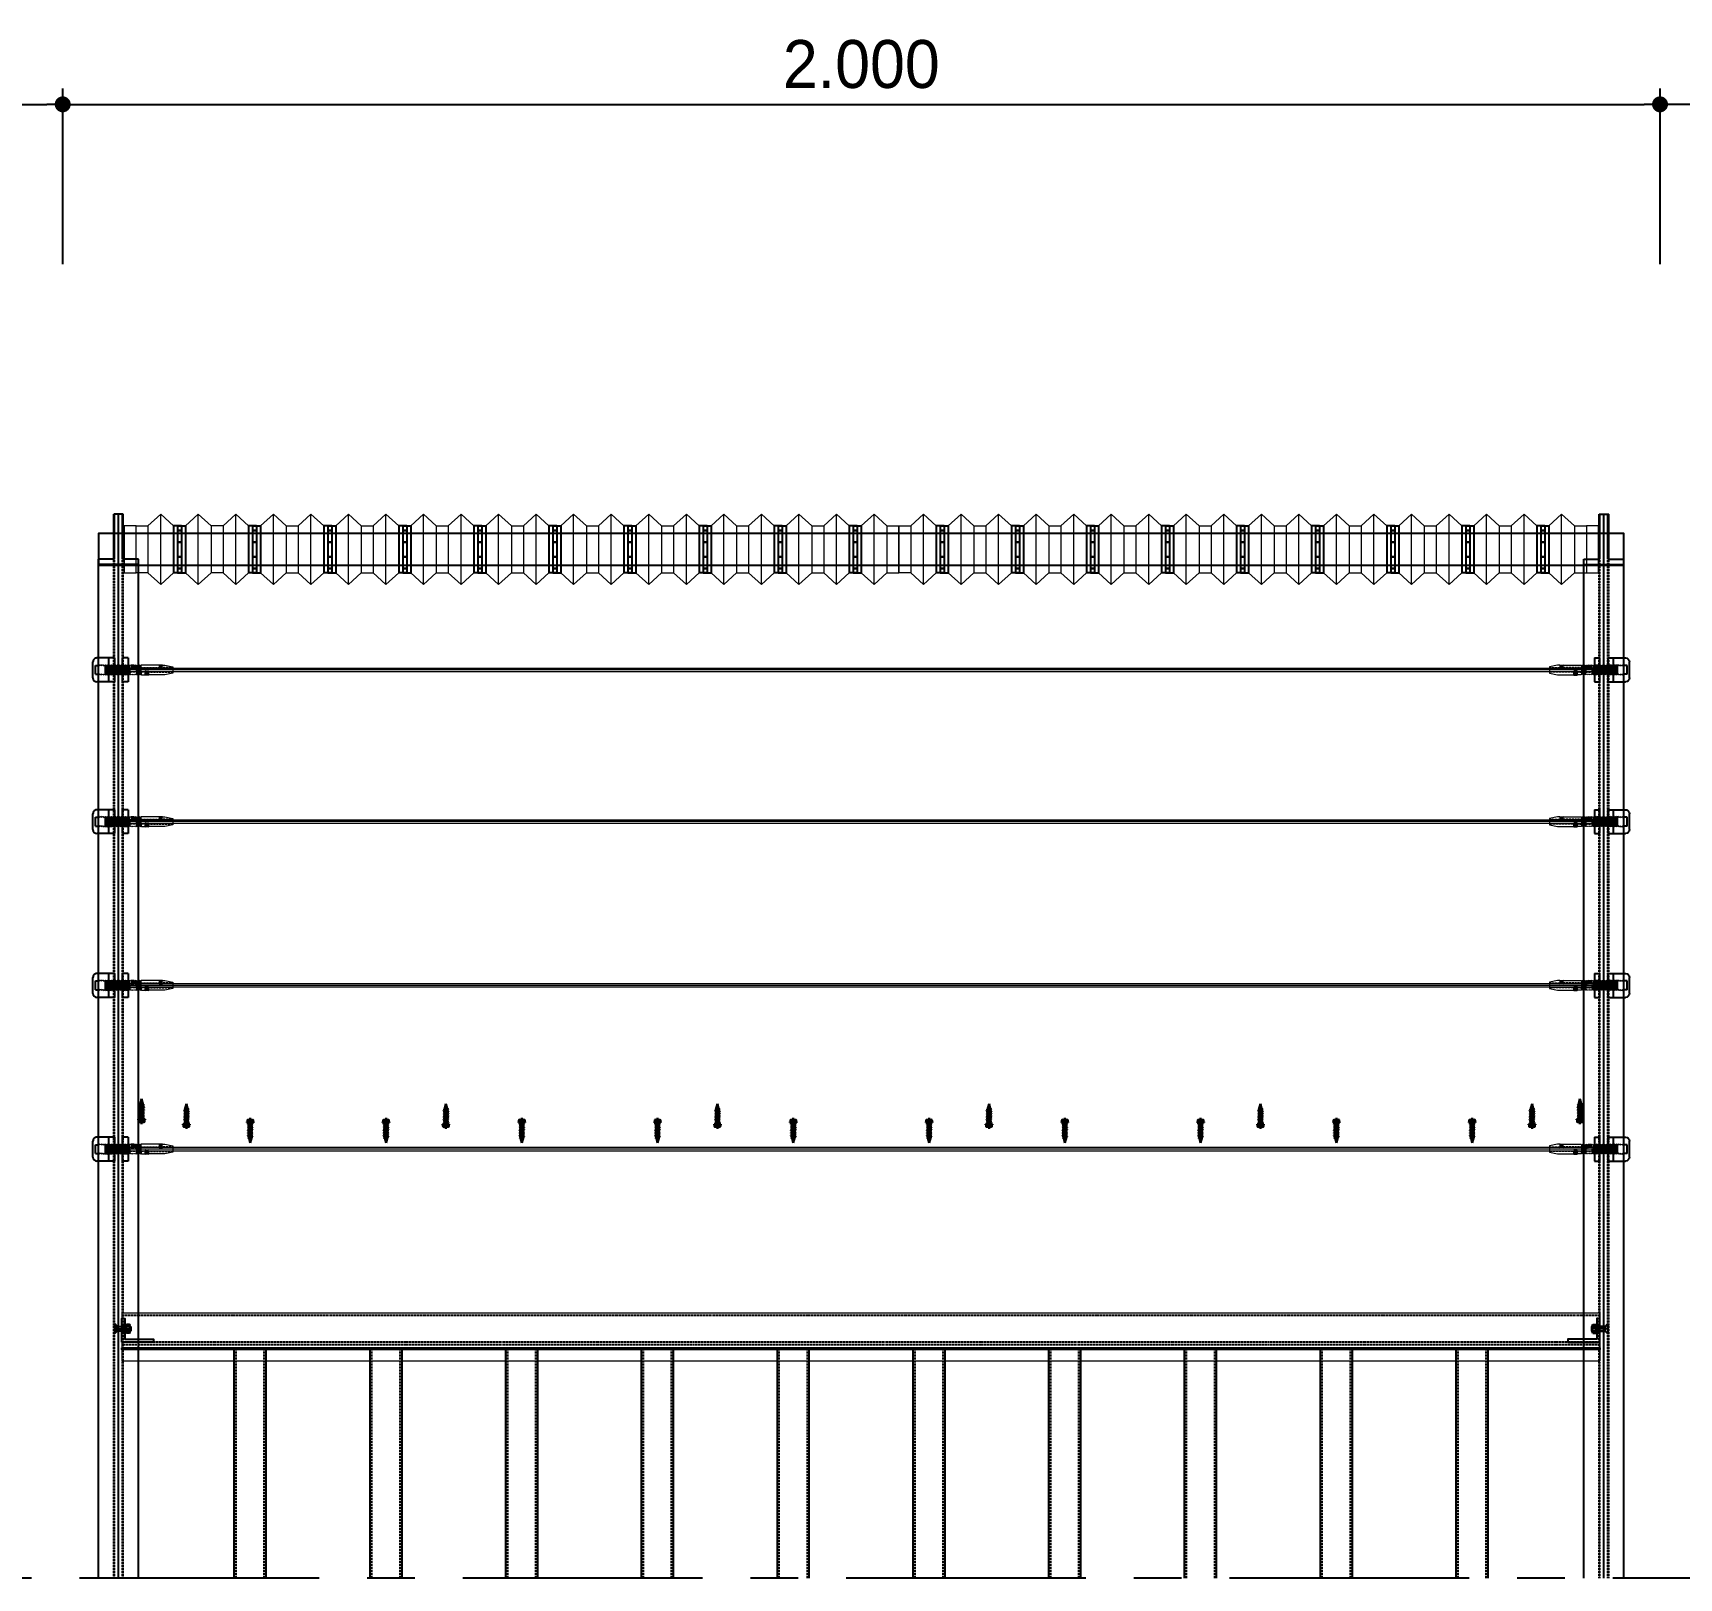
# Model space of a CAD drawing. Header units: millimetres. Extents: x 173610 to 224070, y -281283 to -269403.
# Drawn here: x 185906 to 187967, y -278271 to -276336 of the extents above; entities that cross this region are included whole.
import ezdxf
from ezdxf.lldxf.tags import DXFTag

# ---------------------------------------------------------------- set-up
doc = ezdxf.new("R2010")
doc.units = ezdxf.units.MM
for name, pattern in [('CENTER', [50.8, 31.75, -6.35, 6.35, -6.35]), ('CENTERX2', [4, 2.5, -0.5, 0.5, -0.5]), ('HIDDEN', [0.375, 0.25, -0.125])]:
    doc.linetypes.add(name, pattern=pattern)
for name, color, linetype in [('7', 7, 'Continuous'), ('A-DIM01', 1, 'Continuous'), ('CEN01', 1, 'CENTER'), ('DIM', 1, 'Continuous'), ('DIM01', 1, 'Continuous'), ('DIML', 1, 'Continuous'), ('TEXT', 3, 'Continuous'), ('나사산', 1, 'Continuous'), ('은선', 2, 'HIDDEN'), ('중심선', 1, 'CENTER')]:
    doc.layers.add(name, color=color, linetype=linetype)
doc.styles.add('TEXT', font='Dotum_1.TTF')
tags = doc.linetypes.add('HIDDEN2', pattern=[4.7625, 3.175, -1.5875]).pattern_tags.tags
tags[6:7] = [DXFTag(74, 4), DXFTag(75, 0), DXFTag(340, '0'), DXFTag(46, 1.0), DXFTag(50, 0.0), DXFTag(44, 0.0), DXFTag(45, 0.0)]
tags[4:5] = [DXFTag(74, 4), DXFTag(75, 0), DXFTag(340, '0'), DXFTag(46, 1.0), DXFTag(50, 0.0), DXFTag(44, 0.0), DXFTag(45, 0.0)]
doc.dimstyles.new('사본 일반도면_0100', dxfattribs={"dimtxt": 600, "dimasz": 200, "dimexe": 200, "dimexo": 0, "dimgap": 100, "dimtad": 1, "dimdec": 0, "dimlfac": 0.5, "dimzin": 0, "dimdsep": 46, "dimlunit": 6, "dimtxsty": 'TEXT', "dimblk": 'DOT', "dimcen": 0.09, "dimclrd": 1, "dimclre": 1, "dimclrt": 7, "dimadec": 8, "dimazin": 0, "dimtfac": 1, "dimtdec": 0, "dimtix": 1, "dimtmove": 2, "dimatfit": 3, "dimldrblk": 'DOT', "dimfxl": 200, "dimfrac": 2, "dimtolj": 1, "dimtzin": 0, "dimarcsym": 0})

# ---------------------------------------------------------------- blocks, each defined once
blk = doc.blocks.new('_Dot')
at = {"layer": 'DIML', "color": 140, "linetype": 'Continuous'}
blk.add_line((0, 0), (-1, 0), dxfattribs=at)
at = {"layer": 'DIML', "color": 140, "linetype": 'Continuous', "const_width": 0.5}
blk.add_lwpolyline([(-0.25, 0, 1), (0.25, 0, 1)], format="xyb", close=True, dxfattribs=at)
blk = doc.blocks.new('*D281')
at = {"layer": 'Defpoints', "color": 0}
for p in [(185943, -276425.4), (183943, -276625.4), (185943, -276625.4)]:
    blk.add_point(p, dxfattribs=at)
at = {"layer": 'DIM01', "color": 140, "lineweight": -2}
for p, q in [((183943, -276625.4), (183943, -276405.4)), ((185943, -276625.4), (185943, -276405.4)), ((183963, -276425.4), (185923, -276425.4))]:
    blk.add_line(p, q, dxfattribs=at)
at = {"layer": 'DIM01', "color": 140, "lineweight": -2, "xscale": 20, "yscale": 20, "zscale": 20, "rotation": 180}
blk.add_blockref('_Dot', (183943, -276425.4), dxfattribs=at)
at = {"layer": 'DIM01', "color": 140, "lineweight": -2, "xscale": 20, "yscale": 20, "zscale": 20}
blk.add_blockref('_Dot', (185943, -276425.4), dxfattribs=at)
at = {"layer": 'DIM01', "color": 140, "insert": (184943, -276375.3), "char_height": 60, "attachment_point": 5, "style": 'TEXT'}
blk.add_mtext('\\A1;2.000', dxfattribs=at)
blk = doc.blocks.new('*D282')
at = {"layer": 'Defpoints', "color": 0}
for p in [(187943.1, -276425.4), (185943, -276625.4), (187943.1, -276625.4)]:
    blk.add_point(p, dxfattribs=at)
at = {"layer": 'DIM01', "color": 140, "lineweight": -2}
for p, q in [((185943, -276625.4), (185943, -276405.4)), ((187943.1, -276625.4), (187943.1, -276405.4)), ((185963, -276425.4), (187923.1, -276425.4))]:
    blk.add_line(p, q, dxfattribs=at)
at = {"layer": 'DIM01', "color": 140, "lineweight": -2, "xscale": 20, "yscale": 20, "zscale": 20, "rotation": 180}
blk.add_blockref('_Dot', (185943, -276425.4), dxfattribs=at)
at = {"layer": 'DIM01', "color": 140, "lineweight": -2, "xscale": 20, "yscale": 20, "zscale": 20}
blk.add_blockref('_Dot', (187943.1, -276425.4), dxfattribs=at)
at = {"layer": 'DIM01', "color": 140, "insert": (186943, -276375.3), "char_height": 60, "attachment_point": 5, "style": 'TEXT'}
blk.add_mtext('\\A1;2.000', dxfattribs=at)
blk = doc.blocks.new('asdfasfd')
at = {"color": 2, "lineweight": 30}
for centre, radius, start, end in [((72768.5, -70222.3), 0.946, 351.8288, 188.1712), ((72771.2, -70223.4), 2.04, 28.0725, 151.9275), ((72774, -70222.3), 0.946, 351.8288, 188.1712)]:
    blk.add_arc(centre, radius, start, end, dxfattribs=at)
at = {"layer": '7', "color": 2, "lineweight": 30}
for p, q in [((72767, -70224.2), (72775.5, -70224.2)), ((72767, -70224.2), (72767, -70225)), ((72767, -70225), (72775.5, -70225)), ((72767.6, -70222.4), (72767.6, -70224.2)), ((72768.2, -70226.7), (72774.2, -70225.3)), ((72768.2, -70226.9), (72774.2, -70225.5)), ((72768.2, -70226.7), (72769.2, -70226.1)), ((72768.2, -70226.7), (72768.2, -70226.9)), ((72768.2, -70226.9), (72769.2, -70227.5)), ((72768.5, -70221.4), (72774, -70221.4)), ((72769.2, -70225), (72769.2, -70226.1)), ((72769.4, -70222.4), (72769.4, -70224.2)), ((72773, -70222.4), (72773, -70224.2)), ((72774.2, -70225.5), (72773.2, -70226.1)), ((72773.2, -70226.1), (72773.2, -70226.8)), ((72773.2, -70226.8), (72773.2, -70227.5)), ((72774.2, -70225.3), (72773.6, -70225)), ((72774.2, -70225.3), (72774.2, -70225.5)), ((72774.9, -70222.4), (72774.9, -70224.2)), ((72775.5, -70224.2), (72775.5, -70225)), ((72768.2, -70229.5), (72774.2, -70228.1)), ((72768.2, -70229.7), (72774.2, -70228.3)), ((72768.2, -70229.5), (72769.2, -70228.9)), ((72768.2, -70229.5), (72768.2, -70229.7)), ((72768.2, -70229.7), (72769.2, -70230.3)), ((72768.2, -70232.3), (72774.2, -70230.9)), ((72768.2, -70232.5), (72774.2, -70231.1)), ((72768.2, -70232.3), (72769.2, -70231.7)), ((72768.2, -70232.3), (72768.2, -70232.5)), ((72768.2, -70232.5), (72769.2, -70233.1)), ((72768.2, -70235.1), (72774.2, -70233.8)), ((72768.2, -70235.1), (72774.2, -70233.8)), ((72768.2, -70235.3), (72774.2, -70233.9)), ((72768.2, -70235.3), (72774.2, -70233.9)), ((72768.2, -70235.1), (72769.2, -70234.5)), ((72768.2, -70235.1), (72768.2, -70235.3)), ((72768.2, -70235.1), (72768.2, -70235.3)), ((72768.2, -70235.3), (72769.2, -70235.9)), ((72768.2, -70238), (72774.2, -70236.6)), ((72768.2, -70238.1), (72774.2, -70236.8)), ((72768.2, -70238), (72769.2, -70237.4)), ((72768.2, -70238), (72768.2, -70238.1)), ((72768.2, -70238.1), (72769.2, -70238.7)), ((72768.2, -70238.1), (72769.2, -70238.7)), ((72768.2, -70240.8), (72774.2, -70239.4)), ((72768.2, -70240.8), (72774.2, -70239.4)), ((72768.2, -70241), (72774.2, -70239.6)), ((72768.2, -70241), (72774.2, -70239.6)), ((72768.2, -70240.8), (72769.2, -70240.2)), ((72768.2, -70240.8), (72769.2, -70240.2)), ((72768.2, -70240.8), (72768.2, -70241)), ((72768.2, -70240.8), (72768.2, -70241)), ((72768.2, -70241), (72769.2, -70241.5)), ((72768.2, -70243.6), (72774.2, -70242.2)), ((72768.2, -70243.8), (72774.2, -70242.4)), ((72768.2, -70243.6), (72769.2, -70243)), ((72768.2, -70243.6), (72768.2, -70243.8)), ((72768.2, -70243.8), (72769.8, -70244.7)), ((72769.2, -70227.5), (72769.2, -70227.8)), ((72769.2, -70227.5), (72769.2, -70227.8)), ((72769.2, -70227.8), (72769.2, -70228.9)), ((72769.2, -70230.3), (72769.2, -70230.6)), ((72769.2, -70230.3), (72769.2, -70230.6)), ((72769.2, -70230.6), (72769.2, -70231.7)), ((72769.2, -70233.1), (72769.2, -70233.4)), ((72769.2, -70233.1), (72769.2, -70233.4)), ((72769.2, -70233.4), (72769.2, -70234.5)), ((72769.2, -70235.9), (72769.2, -70236.3)), ((72769.2, -70235.9), (72769.2, -70236.3)), ((72769.2, -70236.3), (72769.2, -70237.4)), ((72769.2, -70238.7), (72769.2, -70239.1)), ((72769.2, -70238.7), (72769.2, -70239.1)), ((72769.2, -70238.7), (72769.2, -70239.1)), ((72769.2, -70238.7), (72769.2, -70239.1)), ((72769.2, -70239.1), (72769.2, -70240.2)), ((72769.2, -70239.1), (72769.2, -70240.2)), ((72769.2, -70239.5), (72769.2, -70240.2)), ((72769.2, -70241.5), (72769.2, -70241.9)), ((72769.2, -70241.5), (72769.2, -70241.9)), ((72769.2, -70241.9), (72769.2, -70243)), ((72769.2, -70242.3), (72769.2, -70243)), ((72771.2, -70250.5), (72769.8, -70244.7)), ((72771.2, -70250.5), (72773.2, -70243.1)), ((72774.2, -70228.1), (72773.2, -70227.5)), ((72774.2, -70228.3), (72773.2, -70228.9)), ((72773.2, -70228.9), (72773.2, -70229.6)), ((72773.2, -70229.6), (72773.2, -70230.4)), ((72774.2, -70230.9), (72773.2, -70230.4)), ((72774.2, -70231.1), (72773.2, -70231.7)), ((72773.2, -70231.7), (72773.2, -70232.4)), ((72773.2, -70232.4), (72773.2, -70233.2)), ((72774.2, -70233.8), (72773.2, -70233.2)), ((72774.2, -70233.9), (72773.2, -70234.5)), ((72773.2, -70234.5), (72773.2, -70234.6)), ((72773.2, -70234.5), (72773.2, -70235.3)), ((72773.2, -70235.3), (72773.2, -70236)), ((72774.2, -70236.6), (72773.2, -70236)), ((72774.2, -70236.8), (72773.2, -70237.3)), ((72774.2, -70236.8), (72773.2, -70237.3)), ((72773.2, -70237.3), (72773.2, -70238.1)), ((72773.2, -70237.3), (72773.2, -70237.4)), ((72773.2, -70237.3), (72773.2, -70238.1)), ((72773.2, -70238.1), (72773.2, -70238.8)), ((72773.2, -70238.1), (72773.2, -70238.8)), ((72774.2, -70239.4), (72773.2, -70238.8)), ((72774.2, -70239.4), (72773.2, -70238.8)), ((72774.2, -70239.6), (72773.2, -70240.2)), ((72773.2, -70240.2), (72773.2, -70240.2)), ((72773.2, -70240.2), (72773.2, -70240.9)), ((72773.2, -70240.9), (72773.2, -70241.6)), ((72774.2, -70242.2), (72773.2, -70241.6)), ((72774.2, -70242.4), (72773.2, -70243)), ((72773.2, -70243), (72773.2, -70243.1)), ((72774.2, -70228.1), (72774.2, -70228.3)), ((72774.2, -70230.9), (72774.2, -70231.1)), ((72774.2, -70233.8), (72774.2, -70233.9)), ((72774.2, -70233.8), (72774.2, -70233.9)), ((72774.2, -70236.6), (72774.2, -70236.8)), ((72774.2, -70239.4), (72774.2, -70239.6)), ((72774.2, -70239.4), (72774.2, -70239.6)), ((72774.2, -70242.2), (72774.2, -70242.4))]:
    blk.add_line(p, q, dxfattribs=at)
at = {"layer": 'TEXT', "color": 1, "linetype": 'CENTER', "lineweight": 30}
for p, q in [((72771.2, -70218.9), (72771.2, -70250.5)), ((72771.2, -70220.2), (72771.2, -70250)), ((72771.2, -70220.2), (72771.2, -70250))]:
    blk.add_line(p, q, dxfattribs=at)
blk = doc.blocks.new('FNBSFTGSDTGSDGSDR')
at = {"color": 5}
for p, q in [((-39176.1, 4615.6), (-39173.1, 4616.1)), ((-39176.1, 4614.6), (-39173.1, 4615.1)), ((-39176.1, 4613.6), (-39173.1, 4614.1)), ((-39176.1, 4612.6), (-39173.1, 4613.1))]:
    blk.add_line(p, q, dxfattribs=at)
blk.add_lwpolyline([(-39177.1, 4616.1), (-39176.1, 4615.6), (-39177.1, 4615.1), (-39176.1, 4614.6), (-39177.1, 4614.1), (-39176.1, 4613.6), (-39177.1, 4613.1), (-39176.1, 4612.6), (-39177.1, 4612.1), (-39173.1, 4612.1), (-39174.1, 4612.6), (-39173.1, 4613.1), (-39174.1, 4613.6), (-39173.1, 4614.1), (-39174.1, 4614.6), (-39173.1, 4615.1), (-39174.1, 4615.6), (-39173.1, 4616.1)], close=True, dxfattribs=at)
blk = doc.blocks.new('A$C387375F7')
at = {"color": 6, "linetype": 'ByBlock', "lineweight": 0}
for p, q in [((0.5, 12), (0, 11.5)), ((0, 11.5), (0, 9)), ((0, 9), (0, 0.7)), ((0, 0.7), (0.7, 0)), ((1, 11.5), (0.5, 12)), ((0.7, 0), (1.2, 0.5)), ((1.5, 12), (1, 11.5)), ((1.2, 0.5), (1.7, 0)), ((2, 11.5), (1.5, 12)), ((1.7, 0), (2.2, 0.5)), ((2.5, 12), (2, 11.5)), ((2.2, 0.5), (2.7, 0)), ((3, 11.5), (2.5, 12)), ((2.7, 0), (3.2, 0.5)), ((3.5, 12), (3, 11.5)), ((3.2, 0.5), (3.7, 0)), ((4, 11.5), (3.5, 12)), ((3.7, 0), (4.2, 0.5)), ((4.5, 12), (4, 11.5)), ((4.2, 0.5), (4.7, 0)), ((5, 11.5), (4.5, 12)), ((4.7, 0), (5.2, 0.5)), ((5.5, 12), (5, 11.5)), ((5.2, 0.5), (5.7, 0)), ((6, 11.5), (5.5, 12)), ((5.7, 0), (6.2, 0.5)), ((6.5, 12), (6, 11.5)), ((6.2, 0.5), (6.7, 0)), ((7, 11.5), (6.5, 12)), ((6.7, 0), (7.2, 0.5)), ((7.5, 12), (7, 11.5)), ((7.2, 0.5), (7.7, 0)), ((8, 11.5), (7.5, 12)), ((7.7, 0), (8.2, 0.5)), ((8.5, 12), (8, 11.5)), ((8.2, 0.5), (8.7, 0)), ((9, 11.5), (8.5, 12)), ((8.7, 0), (9.2, 0.5)), ((9.5, 12), (9, 11.5)), ((9.2, 0.5), (9.7, 0)), ((10, 11.5), (9.5, 12)), ((9.7, 0), (10.2, 0.5)), ((10.5, 12), (10, 11.5)), ((10.2, 0.5), (10.7, 0)), ((11, 11.5), (10.5, 12)), ((10.7, 0), (11.2, 0.5)), ((11.5, 12), (11, 11.5)), ((11.2, 0.5), (11.7, 0)), ((12, 11.5), (11.5, 12)), ((11.7, 0), (12.2, 0.5)), ((12.5, 12), (12, 11.5)), ((12.2, 0.5), (12.7, 0)), ((13, 11.5), (12.5, 12)), ((12.7, 0), (13.2, 0.5)), ((13.5, 12), (13, 11.5)), ((13.2, 0.5), (13.7, 0)), ((14, 11.5), (13.5, 12)), ((13.7, 0), (14.2, 0.5)), ((14.5, 12), (14, 11.5)), ((14.2, 0.5), (14.7, 0)), ((15, 11.5), (14.5, 12)), ((14.7, 0), (15.2, 0.5)), ((15.5, 12), (15, 11.5)), ((15.2, 0.5), (15.7, 0)), ((16, 11.5), (15.5, 12)), ((15.7, 0), (16.2, 0.5)), ((16.5, 12), (16, 11.5)), ((16.2, 0.5), (16.7, 0)), ((17, 11.5), (16.5, 12)), ((16.7, 0), (17.2, 0.5)), ((17.5, 12), (17, 11.5)), ((17.2, 0.5), (17.7, 0)), ((18, 11.5), (17.5, 12)), ((17.7, 0), (18.2, 0.5)), ((18.5, 12), (18, 11.5)), ((18.2, 0.5), (18.7, 0)), ((19, 11.5), (18.5, 12)), ((18.7, 0), (19.2, 0.5)), ((19.5, 12), (19, 11.5)), ((19.2, 0.5), (19.7, 0)), ((20, 11.5), (19.5, 12)), ((19.7, 0), (20.2, 0.5)), ((20.5, 12), (20, 11.5)), ((20.2, 0.5), (20.7, 0)), ((21, 11.5), (20.5, 12)), ((20.7, 0), (21.2, 0.5)), ((21.5, 12), (21, 11.5)), ((21.2, 0.5), (21.7, 0)), ((22, 11.5), (21.5, 12)), ((21.7, 0), (22.2, 0.5)), ((22.5, 12), (22, 11.5)), ((22.2, 0.5), (22.7, 0)), ((23, 11.5), (22.5, 12)), ((22.7, 0), (23.2, 0.5)), ((23.5, 12), (23, 11.5)), ((23.2, 0.5), (23.7, 0)), ((24, 11.5), (23.5, 12)), ((23.7, 0), (24.2, 0.5)), ((24.5, 12), (24, 11.5)), ((24.2, 0.5), (24.7, 0)), ((25, 11.5), (24.5, 12)), ((24.7, 0), (25.2, 0.5)), ((25.5, 12), (25, 11.5)), ((25.2, 0.5), (25.7, 0)), ((26, 11.5), (25.5, 12)), ((25.7, 0), (26.2, 0.5)), ((26.5, 12), (26, 11.5)), ((26.2, 0.5), (26.7, 0)), ((27, 11.5), (26.5, 12)), ((26.7, 0), (27.2, 0.5)), ((27.5, 12), (27, 11.5)), ((27.2, 0.5), (27.7, 0)), ((28, 11.5), (27.5, 12)), ((27.7, 0), (28.2, 0.5)), ((28.5, 12), (28, 11.5)), ((28.2, 0.5), (28.7, 0)), ((29, 11.5), (28.5, 12)), ((28.7, 0), (29.2, 0.5)), ((29.5, 12), (29, 11.5)), ((29.2, 0.5), (29.7, 0)), ((30, 11.5), (29.5, 12)), ((29.7, 0), (30.2, 0.5)), ((30.5, 12), (30, 11.5)), ((30.2, 0.5), (30.7, 0)), ((31, 11.5), (30.5, 12)), ((30.7, 0), (31.2, 0.5)), ((31.5, 12), (31, 11.5)), ((31.2, 0.5), (31.7, 0)), ((32, 11.5), (31.5, 12)), ((31.7, 0), (32.2, 0.5)), ((32.5, 12), (32, 11.5)), ((32.2, 0.5), (32.7, 0)), ((32.7, 0), (33.2, 0.5)), ((33.2, 0.5), (33.7, 0)), ((33.7, 0), (34.2, 0.5)), ((34.2, 0.5), (34.7, 0)), ((34.7, 0), (35.2, 0.5)), ((35.2, 0.5), (35.7, 0)), ((36.5, 12), (35.5, 11.5)), ((35.5, 11.5), (36.5, 11)), ((36.5, 11), (35.5, 10.5)), ((35.5, 10.5), (36.5, 10)), ((36.5, 10), (35.5, 9.5)), ((35.5, 9.5), (36.5, 9)), ((36.5, 9), (35.5, 8.5)), ((35.7, 0), (36.2, 0.5)), ((36.2, 0.5), (36.7, 0)), ((37, 11.5), (36.5, 12)), ((36.7, 0), (37.2, 0.5)), ((37.5, 12), (37, 11.5)), ((37.2, 0.5), (37.7, 0)), ((38, 11.5), (37.5, 12)), ((37.7, 0), (38.2, 0.5)), ((38.5, 12), (38, 11.5)), ((38.2, 0.5), (38.7, 0)), ((39, 11.5), (38.5, 12)), ((38.7, 0), (39.2, 0.5)), ((39.5, 12), (39, 11.5)), ((39.2, 0.5), (39.7, 0)), ((40, 11.5), (39.5, 12)), ((39.7, 0), (40.2, 0.5)), ((40.5, 12), (40, 11.5)), ((40.2, 0.5), (40.7, 0)), ((41, 11.5), (40.5, 12)), ((40.7, 0), (41.2, 0.5)), ((41.5, 12), (41, 11.5)), ((41.2, 0.5), (41.7, 0)), ((42, 11.5), (41.5, 12)), ((41.7, 0), (42.2, 0.5)), ((42.5, 12), (42, 11.5)), ((42.2, 0.5), (42.7, 0)), ((43, 11.5), (42.5, 12)), ((42.7, 0), (43.2, 0.5)), ((43.5, 12), (43, 11.5)), ((43.2, 0.5), (43.7, 0)), ((44, 11.5), (43.5, 12)), ((43.7, 0), (44.2, 0.5)), ((44.5, 12), (44, 11.5)), ((44.2, 0.5), (44.7, 0)), ((45, 11.5), (44.5, 12)), ((44.7, 0), (45.2, 0.5)), ((45.5, 12), (45, 11.5)), ((45.2, 0.5), (45.7, 0)), ((68, 12), (45.5, 12)), ((50.5, 3), (51.5, 3.5)), ((51.5, 2.5), (50.5, 3)), ((50.5, 2), (51.5, 2.5)), ((51.5, 1.5), (50.5, 2)), ((50.5, 1), (51.5, 1.5)), ((51.5, 0.5), (50.5, 1)), ((50.5, 0), (51.5, 0.5)), ((54.5, 3), (53.5, 3.5)), ((53.5, 2.5), (54.5, 3)), ((54.5, 2), (53.5, 2.5)), ((53.5, 1.5), (54.5, 2)), ((54.5, 1), (53.5, 1.5)), ((53.5, 0.5), (54.5, 1)), ((54.5, 0), (53.5, 0.5)), ((75, 0), (54.5, 0)), ((69, 11.5), (68, 12)), ((68, 11), (69, 11.5)), ((69, 10.5), (68, 11)), ((68, 10), (69, 10.5)), ((69, 9.5), (68, 10)), ((68, 9), (69, 9.5)), ((69, 8.5), (68, 9)), ((71, 11.5), (72, 12)), ((72, 11), (71, 11.5)), ((71, 10.5), (72, 11)), ((72, 10), (71, 10.5)), ((71, 9.5), (72, 10)), ((72, 9), (71, 9.5)), ((71, 8.5), (72, 9)), ((72, 12), (75, 12)), ((75, 12), (85, 10)), ((85, 2), (75, 0)), ((85, 10), (85, 2)), ((45.7, 0), (50.7, 0))]:
    blk.add_line(p, q, dxfattribs=at)
at = {"color": 6, "lineweight": 0}
for p, q in [((0, 11.5), (1.2, 0.5)), ((1, 11.5), (2.2, 0.5)), ((2, 11.5), (3.2, 0.5)), ((3, 11.5), (4.2, 0.5)), ((4, 11.5), (5.2, 0.5)), ((5, 11.5), (6.2, 0.5)), ((6, 11.5), (7.2, 0.5)), ((7, 11.5), (8.2, 0.5)), ((8, 11.5), (9.2, 0.5)), ((9, 11.5), (10.2, 0.5)), ((10, 11.5), (11.2, 0.5)), ((11, 11.5), (12.2, 0.5)), ((12, 11.5), (13.2, 0.5)), ((13, 11.5), (14.2, 0.5)), ((14, 11.5), (15.2, 0.5)), ((15, 11.5), (16.2, 0.5)), ((16, 11.5), (17.2, 0.5)), ((17, 11.5), (18.2, 0.5)), ((18, 11.5), (19.2, 0.5)), ((19, 11.5), (20.2, 0.5)), ((20, 11.5), (21.2, 0.5)), ((21, 11.5), (22.2, 0.5)), ((22, 11.5), (23.2, 0.5)), ((23, 11.5), (24.2, 0.5)), ((24, 11.5), (25.2, 0.5)), ((25, 11.5), (26.2, 0.5)), ((26, 11.5), (27.2, 0.5)), ((27, 11.5), (28.2, 0.5)), ((28, 11.5), (29.2, 0.5)), ((29, 11.5), (30.2, 0.5)), ((30, 11.5), (30.2, 9.7)), ((30.4, 7.5), (31.2, 0.5)), ((38, 11.5), (38.4, 7.5)), ((39, 11.5), (40.2, 0.5)), ((40, 11.5), (41.2, 0.5)), ((41, 11.5), (42.2, 0.5)), ((42, 11.5), (43.2, 0.5)), ((43, 11.5), (44.2, 0.5)), ((44, 11.5), (45.2, 0.5)), ((45, 11.5), (45, 2.5))]:
    blk.add_line(p, q, dxfattribs=at)
at = {"color": 6, "linetype": 'HIDDEN', "lineweight": 0}
for p, q in [((0, 9), (32.5, 9)), ((51.5, 3), (0, 3)), ((36.5, 9), (68, 9)), ((53.5, 3), (85, 3)), ((85, 9), (72, 9))]:
    blk.add_line(p, q, dxfattribs=at)
at = {"color": 5, "lineweight": 0}
for p, q in [((35.5, 11.5), (32.5, 11)), ((35.5, 10.5), (32.5, 10)), ((35.5, 9.5), (32.5, 9)), ((35.5, 8.5), (32.5, 8)), ((71, 11.5), (68, 11)), ((71, 10.5), (68, 10)), ((71, 9.5), (68, 9)), ((71, 8.5), (68, 8))]:
    blk.add_line(p, q, dxfattribs=at)
at = {"color": 1, "linetype": 'CENTER', "lineweight": 0}
for points in [[(31, 11.5, 0.36246), (31.1, 6.4, -0.244365), (31.2, 0.5, -30377.501672)], [(39, 11.5, 0.36246), (39.1, 6.4, -0.2444), (39.2, 0.5, -30377.501672)]]:
    blk.add_lwpolyline(points, format="xyb", dxfattribs=at)
at = {"color": 5, "lineweight": 0}
for points in [[(36.5, 8), (35.5, 8.5), (36.5, 9), (35.5, 9.5), (36.5, 10), (35.5, 10.5), (36.5, 11), (35.5, 11.5), (36.5, 12), (32.5, 12), (33.5, 11.5), (32.5, 11), (33.5, 10.5), (32.5, 10), (33.5, 9.5), (32.5, 9), (33.5, 8.5), (32.5, 8)], [(72, 8), (71, 8.5), (72, 9), (71, 9.5), (72, 10), (71, 10.5), (72, 11), (71, 11.5), (72, 12), (68, 12), (69, 11.5), (68, 11), (69, 10.5), (68, 10), (69, 9.5), (68, 9), (69, 8.5), (68, 8)]]:
    blk.add_lwpolyline(points, close=True, dxfattribs=at)
at = {"color": 0, "lineweight": 0, "extrusion": (0, 0, -1), "zscale": -1}
blk.add_blockref('FNBSFTGSDTGSDGSDR', (39122.6, -4612.1), dxfattribs=at)
blk = doc.blocks.new('A$C0F474D18')
at = {"color": 9, "linetype": 'ByBlock'}
for p, q in [((0, 0), (0, 30)), ((7, 30), (0, 30)), ((0, 20.5), (0.5, 21)), ((0.5, 21), (1, 20.5)), ((1, 20.5), (1.5, 21)), ((1.5, 21), (2, 20.5)), ((2, 20.5), (2.5, 21)), ((2.5, 21), (3, 20.5)), ((3, 20.5), (3.5, 21)), ((3.5, 21), (4, 20.5)), ((4, 20.5), (4.5, 21)), ((4.5, 21), (5, 20.5)), ((5, 20.5), (5.5, 21)), ((5.5, 21), (6, 20.5)), ((6, 20.5), (6.5, 21)), ((6.5, 21), (7, 20.5)), ((7, 30), (7, 0)), ((0, 9.5), (0.5, 9)), ((7, 0), (0, 0)), ((0.5, 9), (1, 9.5)), ((1, 9.5), (1.5, 9)), ((1.5, 9), (2, 9.5)), ((2, 9.5), (2.5, 9)), ((2.5, 9), (3, 9.5)), ((3, 9.5), (3.5, 9)), ((3.5, 9), (4, 9.5)), ((4, 9.5), (4.5, 9)), ((4.5, 9), (5, 9.5)), ((5, 9.5), (5.5, 9)), ((5.5, 9), (6, 9.5)), ((6, 9.5), (6.5, 9)), ((6.5, 9), (7, 9.5))]:
    blk.add_line(p, q, dxfattribs=at)
blk = doc.blocks.new('A$C66445375')
at = {"color": 9, "linetype": 'ByBlock'}
for p, q in [((0, 5), (0, 25)), ((20, 30), (5, 30)), ((8.5, 21), (8, 20.5)), ((9, 20.5), (8.5, 21)), ((9.5, 21), (9, 20.5)), ((10, 20.5), (9.5, 21)), ((10.5, 21), (10, 20.5)), ((11, 20.5), (10.5, 21)), ((11.5, 21), (11, 20.5)), ((12, 20.5), (11.5, 21)), ((12.5, 21), (12, 20.5)), ((13, 20.5), (12.5, 21)), ((13, 20.5), (13.5, 21)), ((13.5, 21), (14, 20.5)), ((14, 20.5), (14.5, 21)), ((14.5, 21), (15, 20.5)), ((15, 20.5), (15.5, 21)), ((15.5, 21), (16, 20.5)), ((16, 20.5), (16.5, 21)), ((16.5, 21), (17, 20.5)), ((17, 20.5), (17.5, 21)), ((17.5, 21), (18, 20.5)), ((18, 20.5), (18.5, 21)), ((18.5, 21), (19, 20.5)), ((19, 20.5), (19.5, 21)), ((19.5, 21), (20, 20.5)), ((20, 0), (20, 30)), ((3, 20.5), (8, 20.5)), ((3, 9.5), (3, 20.5)), ((3, 9.5), (8, 9.5)), ((20, 0), (5, 0)), ((8.5, 9), (8, 9.5)), ((9, 9.5), (8.5, 9)), ((9.5, 9), (9, 9.5)), ((10, 9.5), (9.5, 9)), ((10.5, 9), (10, 9.5)), ((11, 9.5), (10.5, 9)), ((11.5, 9), (11, 9.5)), ((12, 9.5), (11.5, 9)), ((12.5, 9), (12, 9.5)), ((13, 9.5), (12.5, 9)), ((13, 9.5), (13.5, 9)), ((13.5, 9), (14, 9.5)), ((14, 9.5), (14.5, 9)), ((14.5, 9), (15, 9.5)), ((15, 9.5), (15.5, 9)), ((15.5, 9), (16, 9.5)), ((16, 9.5), (16.5, 9)), ((16.5, 9), (17, 9.5)), ((17, 9.5), (17.5, 9)), ((17.5, 9), (18, 9.5)), ((18, 9.5), (18.5, 9)), ((18.5, 9), (19, 9.5)), ((19, 9.5), (19.5, 9)), ((19.5, 9), (20, 9.5))]:
    blk.add_line(p, q, dxfattribs=at)
for centre, start, end in [((5, 25), 90, 180), ((5, 5), 180, 270)]:
    blk.add_arc(centre, 5, start, end, dxfattribs=at)
blk = doc.blocks.new('A$C356F6526')
at = {"color": 4}
blk.add_blockref('A$C66445375', (0, 0), dxfattribs=at)
at = {"layer": 'A-DIM01', "color": 8, "ltscale": 0.1}
for name, p in [('A$C387375F7', (15, 9)), ('A$C0F474D18', (20, 0)), ('A$C0F474D18', (37, 0))]:
    blk.add_blockref(name, p, dxfattribs=at)
blk = doc.blocks.new('A$C2EE90CAE')
at = {"color": 1, "linetype": 'ByBlock', "lineweight": 0}
blk.add_line((16.5, 15), (1907.5, 15), dxfattribs=at)
at = {"color": 4, "linetype": 'ByBlock', "lineweight": 0}
blk.add_lwpolyline([(1907.5, 13), (16.5, 13), (16.5, 17), (1907.5, 17)], close=True, dxfattribs=at)
at = {"color": 4}
blk.add_blockref('A$C356F6526', (0, 0), dxfattribs=at)
at = {"color": 4, "xscale": -1}
blk.add_blockref('A$C356F6526', (1924, 0), dxfattribs=at)
at = {"layer": 'A-DIM01', "color": 8, "ltscale": 0.1}
for name, p in [('A$C387375F7', (15, 9)), ('A$C0F474D18', (20, 0))]:
    blk.add_blockref(name, p, dxfattribs=at)
blk = doc.blocks.new('A$C464C795C')
for p, q in [((0, 0), (0, 8.5)), ((0, 8.5), (1.3, 8.5)), ((1.3, 5.1), (0, 3.8)), ((1.3, 4.7), (0, 3.4)), ((1.3, 8.5), (1.3, 0)), ((1.3, 0), (0, 0))]:
    blk.add_line(p, q)
at = {"layer": '은선'}
for p, q in [((1.3, 6.8), (0, 6.8)), ((1.3, 1.7), (0, 1.7))]:
    blk.add_line(p, q, dxfattribs=at)
blk = doc.blocks.new('A$C47B37F7C')
for p, q in [((0, 8.6), (0.4, 9.2)), ((0, 0.6), (0, 8.6)), ((0.4, 0), (0, 0.6)), ((3.6, 9.2), (0.4, 9.2)), ((3.6, 6.9), (0.4, 6.9)), ((3.6, 2.3), (0.4, 2.3)), ((4, 8.6), (3.6, 9.2)), ((3.6, 0), (4, 0.6)), ((4, 0.6), (4, 8.6)), ((3.6, 0), (0.4, 0))]:
    blk.add_line(p, q)
for centre, radius, start, end in [((2, 8.1), 2.04, 145.591, 214.409), ((8, 4.6), 8, 162.8014, 179.5998), ((8, 4.7), 8, 180.4002, 197.1986), ((2, 1.2), 2.04, 145.591, 214.409), ((2, 8.1), 2.04, 325.591, 34.409), ((-4, 4.6), 8, 0.4002, 17.1986), ((-4, 4.7), 8, 342.8014, 359.5998), ((2, 1.2), 2.04, 325.591, 34.409)]:
    blk.add_arc(centre, radius, start, end)
blk = doc.blocks.new('A$C48B11D0F')
for name, p in [('A$C464C795C', (0, 0.4)), ('A$C47B37F7C', (1.3, 0))]:
    blk.add_blockref(name, p)
blk = doc.blocks.new('A$C4495370E')
for p, q in [((0, 12), (0, 0)), ((0, 12), (0.4, 12)), ((0, 0), (0.4, 0)), ((3.4, 9), (0.4, 12)), ((0.4, 12), (0.4, 0)), ((3.4, 3), (0.4, 0)), ((3.4, 9), (19.9, 9)), ((3.4, 3), (3.4, 9)), ((19.9, 3), (3.4, 3)), ((4.5, 9), (4.5, 3)), ((19.9, 9), (19.9, 3))]:
    blk.add_line(p, q)
blk.add_lwpolyline([(0, 5.5), (0.5, 5.5, 1), (0.5, 6.5), (0, 6.5)], format="xyb")
blk.add_lwpolyline([(19.9, 9), (20.4, 8.5), (20.4, 3.5), (19.9, 3)])
at = {"layer": '나사산'}
for p, q in [((4.5, 8.5), (3.6, 9)), ((4.5, 3.5), (3.6, 3)), ((20.4, 8.5), (4.5, 8.5)), ((20.4, 3.5), (4.5, 3.5))]:
    blk.add_line(p, q, dxfattribs=at)
at = {"layer": '중심선', "linetype": 'CENTER', "ltscale": 0.1}
blk.add_line((0, 6), (20.4, 6), dxfattribs=at)
blk = doc.blocks.new('A$C090F4414')
at = {"color": 4, "xscale": -0.5, "yscale": 0.5, "zscale": 0.5}
blk.add_blockref('A$C4495370E', (10.2, 0), dxfattribs=at)
at = {"xscale": -0.6, "yscale": 0.6, "zscale": 0.6}
blk.add_blockref('A$C48B11D0F', (3.7, 0.2), dxfattribs=at)
blk = doc.blocks.new('A$C208B070B')
at = {"color": 2, "lineweight": 0}
for p, q in [((15, 59), (0, 59)), ((0, 59), (0, 0)), ((15, 59), (15, 0)), ((15, 0), (0, 0))]:
    blk.add_line(p, q, dxfattribs=at)
at = {"color": 2, "linetype": 'HIDDEN2', "lineweight": 0}
for p, q in [((15, 50), (0, 50)), ((15, 9), (0, 9))]:
    blk.add_line(p, q, dxfattribs=at)
blk = doc.blocks.new('A$C43ED2B84')
at = {"color": 4, "lineweight": 0}
for p, q in [((16, 88), (0, 73.5)), ((16, 0), (16, 88)), ((16, 88), (32, 73.5)), ((16, 0), (16, 88)), ((0, 73.5), (0, 14.5)), ((32, 73.5), (32, 14.5)), ((0, 14.5), (16, 0)), ((32, 14.5), (16, 0))]:
    blk.add_line(p, q, dxfattribs=at)
blk = doc.blocks.new('A$C5DB00AF3')
for p, q in [((10, 59), (0, 59)), ((0, 59), (0, 0)), ((5, 59), (15, 59)), ((5, 59), (5, 0)), ((5, 59), (5, 53.4)), ((5, 53.4), (10, 53.4)), ((10, 53.4), (5, 53.4)), ((10, 59), (10, 0)), ((10, 53.4), (10, 38.6)), ((15, 59), (15, 0)), ((5, 38.6), (10, 38.6)), ((5, 38.6), (5, 20.4)), ((10, 38.6), (5, 38.6)), ((10, 0), (0, 0)), ((5, 20.4), (10, 20.4)), ((10, 20.4), (5, 20.4)), ((5, 5.6), (10, 5.6)), ((5, 5.6), (5, 0)), ((10, 5.6), (5, 5.6)), ((5, 0), (15, 0)), ((10, 20.4), (10, 5.6))]:
    blk.add_line(p, q)
blk = doc.blocks.new('A$C620C7CBC')
at = {"color": 4, "lineweight": 0}
for p, q in [((16, 88), (0, 73.5)), ((16, 0), (16, 88)), ((16, 88), (32, 73.5)), ((16, 0), (16, 88)), ((63, 88), (47, 73.5)), ((63, 0), (63, 88)), ((63, 88), (79, 73.5)), ((63, 0), (63, 88)), ((0, 73.5), (0, 14.5)), ((32, 73.5), (32, 14.5)), ((47, 73.5), (47, 14.5)), ((79, 73.5), (79, 14.5)), ((0, 14.5), (16, 0)), ((32, 14.5), (16, 0)), ((47, 14.5), (63, 0)), ((79, 14.5), (63, 0))]:
    blk.add_line(p, q, dxfattribs=at)
for p, q in [((42, 73.5), (32, 73.5)), ((32, 73.5), (32, 14.5)), ((37, 73.5), (47, 73.5)), ((37, 73.5), (37, 14.5)), ((37, 73.5), (37, 67.9)), ((37, 67.9), (42, 67.9)), ((42, 67.9), (37, 67.9)), ((42, 73.5), (42, 14.5)), ((42, 67.9), (42, 53.1)), ((47, 73.5), (47, 14.5)), ((37, 53.1), (42, 53.1)), ((37, 53.1), (37, 34.9)), ((42, 53.1), (37, 53.1)), ((37, 34.9), (42, 34.9)), ((42, 34.9), (37, 34.9)), ((42, 34.9), (42, 20.1)), ((42, 14.5), (32, 14.5)), ((37, 20.1), (42, 20.1)), ((37, 20.1), (37, 14.5)), ((42, 20.1), (37, 20.1)), ((37, 14.5), (47, 14.5))]:
    blk.add_line(p, q)
at = {"color": 2, "lineweight": 0}
for p, q in [((79, 73.5), (94, 73.5)), ((79, 73.5), (79, 14.5)), ((94, 73.5), (94, 14.5)), ((79, 14.5), (94, 14.5))]:
    blk.add_line(p, q, dxfattribs=at)
blk = doc.blocks.new('A$C6D414544')
at = {"color": 2}
blk.add_lwpolyline([(1268.8, 114.5), (-641.2, 114.5), (-641.2, 154.5), (1268.8, 154.5)], close=True, dxfattribs=at)
at = {"color": 2, "lineweight": 0}
for points in [[(-609.2, 163.9), (-594.2, 163.9), (-594.2, 104.9), (-609.2, 104.9)], [(266.8, 163.9), (251.8, 163.9), (251.8, 104.9), (266.8, 104.9)], [(1221.9, 163.9), (1206.9, 163.9), (1206.9, 104.9), (1221.9, 104.9)], [(1221.9, 163.9), (1236.9, 163.9), (1236.9, 104.9), (1221.9, 104.9)]]:
    blk.add_lwpolyline(points, close=True, dxfattribs=at)
at = {"color": 4, "xscale": -1}
for name, p in [('A$C620C7CBC', (-500.2, 90.4)), ('A$C620C7CBC', (-406.2, 90.4)), ('A$C620C7CBC', (-312.2, 90.4)), ('A$C620C7CBC', (-218.2, 90.4)), ('A$C620C7CBC', (-124.2, 90.4)), ('A$C620C7CBC', (-30.2, 90.4)), ('A$C620C7CBC', (63.8, 90.4)), ('A$C620C7CBC', (157.8, 90.4)), ('A$C620C7CBC', (251.8, 90.4)), ('A$C620C7CBC', (360.8, 90.4)), ('A$C620C7CBC', (454.8, 90.4)), ('A$C620C7CBC', (548.8, 90.4)), ('A$C620C7CBC', (642.9, 90.4)), ('A$C620C7CBC', (736.9, 90.4)), ('A$C620C7CBC', (830.9, 90.4)), ('A$C620C7CBC', (924.9, 90.4)), ('A$C620C7CBC', (1018.9, 90.4)), ('A$C620C7CBC', (1112.9, 90.4)), ('A$C43ED2B84', (1159.9, 90.4))]:
    blk.add_blockref(name, p, dxfattribs=at)
at = {"color": 4}
for name, p in [('A$C43ED2B84', (1174.9, 90.4)), ('A$C5DB00AF3', (1159.9, 104.9))]:
    blk.add_blockref(name, p, dxfattribs=at)
at = {"xscale": -1}
blk.add_blockref('A$C208B070B', (1127.9, 104.9), dxfattribs=at)

msp = doc.modelspace()

# ---------------------------------------------------------------- linework, layer by layer
for p, q in [((186018.8435, -276938.6564), (186006.8435, -276938.6564)), ((186006.8435, -276994.8254), (186006.8435, -276938.6564)), ((186007.8435, -276939.314), (186006.8435, -276939.314)), ((186007.8435, -276994.8254), (186007.8435, -276939.314)), ((186017.8435, -276994.8254), (186017.8435, -276939.314)), ((186018.8435, -276939.314), (186017.8435, -276939.314)), ((186018.8435, -276994.8254), (186018.8435, -276938.6564)), ((187866.8436, -276938.6564), (187878.8436, -276938.6564)), ((187866.8436, -276994.8254), (187866.8436, -276938.6564)), ((187866.8436, -276939.314), (187867.8436, -276939.314)), ((187867.8436, -276994.8254), (187867.8436, -276939.314)), ((187877.8436, -276994.8254), (187877.8436, -276939.314)), ((187877.8436, -276939.314), (187878.8436, -276939.314)), ((187878.8436, -276994.8254), (187878.8436, -276938.6564)), ((185987.8435, -278270.8798), (185987.8435, -276994.8254)), ((186007.8435, -276994.8254), (185987.8435, -276994.8254)), ((186037.8435, -277001.5379), (185987.8435, -277001.5379)), ((186037.8435, -276994.8254), (186017.8435, -276994.8254)), ((186037.8435, -278270.8798), (186037.8435, -276994.8254)), ((187847.8436, -276994.8254), (187867.8436, -276994.8254)), ((187847.8436, -278270.8798), (187847.8436, -276994.8254)), ((187847.8436, -277001.5379), (187897.8436, -277001.5379)), ((187877.8436, -276994.8254), (187897.8436, -276994.8254)), ((187897.8436, -278270.8798), (187897.8436, -276994.8254)), ((186016.8436, -277982.6564), (186016.8436, -277984.6564))]:
    msp.add_line(p, q)
at = {"color": 1}
for p, q in [((186012.8436, -278270.8798), (186012.8436, -276938.6564)), ((187872.8436, -278270.8798), (187872.8436, -276938.6564))]:
    msp.add_line(p, q, dxfattribs=at)
at = {"linetype": 'HIDDEN'}
for p, q in [((186006.8435, -278270.8798), (186006.8435, -276994.8254)), ((186007.8435, -278270.8798), (186007.8435, -276994.8254)), ((186017.8435, -278270.8798), (186017.8435, -276994.8254)), ((186018.8435, -278270.8798), (186018.8435, -276994.8254)), ((187866.8436, -278270.8798), (187866.8436, -276994.8254)), ((187867.8436, -278270.8798), (187867.8436, -276994.8254)), ((187877.8436, -278270.8798), (187877.8436, -276994.8254)), ((187878.8436, -278270.8798), (187878.8436, -276994.8254))]:
    msp.add_line(p, q, dxfattribs=at)
at = {"color": 6, "linetype": 'HIDDEN', "ltscale": 5}
for p, q in [((186016.8436, -277941.6564), (187867.8436, -277941.6564)), ((187867.8436, -277975.6564), (186016.8436, -277975.6564)), ((187867.8436, -277978.6564), (186016.8436, -277978.6564))]:
    msp.add_line(p, q, dxfattribs=at)
at = {"color": 5}
for p, q in [((186157.8436, -278270.8798), (186157.8436, -277984.6564)), ((186197.8436, -277984.6564), (186157.8436, -277984.6564)), ((186197.8436, -278270.8798), (186197.8436, -277984.6564)), ((186327.8436, -278270.8798), (186327.8436, -277984.6564)), ((186367.8436, -277984.6564), (186327.8436, -277984.6564)), ((186367.8436, -278270.8798), (186367.8436, -277984.6564)), ((186497.8436, -278270.8798), (186497.8436, -277984.6564)), ((186537.8436, -277984.6564), (186497.8436, -277984.6564)), ((186537.8436, -278270.8798), (186537.8436, -277984.6564)), ((186667.8436, -278270.8798), (186667.8436, -277984.6564)), ((186707.8436, -277984.6564), (186667.8436, -277984.6564)), ((186707.8436, -278270.8798), (186707.8436, -277984.6564)), ((186837.8436, -278270.8798), (186837.8436, -277984.6564)), ((186877.8436, -277984.6564), (186837.8436, -277984.6564)), ((186877.8436, -278270.8798), (186877.8436, -277984.6564)), ((187007.8436, -278270.8798), (187007.8436, -277984.6564)), ((187047.8436, -277984.6564), (187007.8436, -277984.6564)), ((187047.8436, -278270.8798), (187047.8436, -277984.6564)), ((187177.8436, -278270.8798), (187177.8436, -277984.6564)), ((187217.8436, -277984.6564), (187177.8436, -277984.6564)), ((187217.8436, -278270.8798), (187217.8436, -277984.6564)), ((187347.8436, -278270.8798), (187347.8436, -277984.6564)), ((187387.8436, -277984.6564), (187347.8436, -277984.6564)), ((187387.8436, -278270.8798), (187387.8436, -277984.6564)), ((187517.8436, -278270.8798), (187517.8436, -277984.6564)), ((187557.8436, -277984.6564), (187517.8436, -277984.6564)), ((187557.8436, -278270.8798), (187557.8436, -277984.6564)), ((187687.8436, -278270.8798), (187687.8436, -277984.6564)), ((187727.8436, -277984.6564), (187687.8436, -277984.6564)), ((187727.8436, -278270.8798), (187727.8436, -277984.6564))]:
    msp.add_line(p, q, dxfattribs=at)
at = {"color": 5, "linetype": 'HIDDEN', "ltscale": 10}
for p, q in [((186160.2436, -278270.8798), (186160.2436, -277984.6564)), ((186195.4436, -278270.8798), (186195.4436, -277984.6564)), ((186330.2436, -278270.8798), (186330.2436, -277984.6564)), ((186365.4436, -278270.8798), (186365.4436, -277984.6564)), ((186500.2436, -278270.8798), (186500.2436, -277984.6564)), ((186535.4436, -278270.8798), (186535.4436, -277984.6564)), ((186670.2436, -278270.8798), (186670.2436, -277984.6564)), ((186705.4436, -278270.8798), (186705.4436, -277984.6564)), ((186840.2436, -278270.8798), (186840.2436, -277984.6564)), ((186875.4436, -278270.8798), (186875.4436, -277984.6564)), ((187010.2436, -278270.8798), (187010.2436, -277984.6564)), ((187045.4436, -278270.8798), (187045.4436, -277984.6564)), ((187180.2436, -278270.8798), (187180.2436, -277984.6564)), ((187215.4436, -278270.8798), (187215.4436, -277984.6564)), ((187350.2436, -278270.8798), (187350.2436, -277984.6564)), ((187385.4436, -278270.8798), (187385.4436, -277984.6564)), ((187520.2436, -278270.8798), (187520.2436, -277984.6564)), ((187555.4436, -278270.8798), (187555.4436, -277984.6564)), ((187690.2436, -278270.8798), (187690.2436, -277984.6564)), ((187725.4436, -278270.8798), (187725.4436, -277984.6564))]:
    msp.add_line(p, q, dxfattribs=at)
at = {"color": 94}
for points in [[(186016.8436, -277975.6564), (186016.8436, -277945.6564), (186020.8436, -277945.6564), (186020.8436, -277971.6564), (186056.8436, -277971.6564), (186056.8436, -277975.6564)], [(187867.8436, -277975.6564), (187867.8436, -277945.6564), (187863.8436, -277945.6564), (187863.8436, -277971.6564), (187827.8436, -277971.6564), (187827.8436, -277975.6564)]]:
    msp.add_lwpolyline(points, close=True, dxfattribs=at)
msp.add_lwpolyline([(186016.8436, -277982.6564), (187867.8436, -277982.6564), (187867.8436, -277984.6564), (186016.8436, -277984.6564)], close=True)
at = {"layer": 'CEN01', "linetype": 'CENTERX2', "ltscale": 120}
msp.add_line((189144.0949, -278270.8798), (185006.5445, -278270.8798), dxfattribs=at)
at = {"layer": 'DIM', "color": 6, "linetype": 'Continuous', "lineweight": 13}
for p, q in [((186016.8436, -277938.6564), (187867.8436, -277938.6564)), ((186016.8436, -277938.6564), (186016.8436, -277998.6564)), ((187867.8436, -277938.6564), (187867.8436, -277998.6564)), ((186016.8436, -277998.6564), (187867.8436, -277998.6564))]:
    msp.add_line(p, q, dxfattribs=at)
at = {"layer": 'DIM01', "color": 140}
msp.add_line((187943.0684, -276425.3721), (189144.0949, -276425.3721), dxfattribs=at)

# ---------------------------------------------------------------- block references
at = {"color": 4, "xscale": -1}
for name, p in [('A$C6D414544', (187256.6785, -277117.1446)), ('A$C2EE90CAE', (187904.844, -277148.6566)), ('A$C2EE90CAE', (187904.844, -277338.6566)), ('A$C2EE90CAE', (187904.844, -277543.6566)), ('A$C2EE90CAE', (187904.844, -277748.6566))]:
    msp.add_blockref(name, p, dxfattribs=at)
at = {"xscale": -1, "rotation": 180}
msp.add_blockref('asdfasfd', (113270.6189, -347921.379), dxfattribs=at)
at = {"rotation": 180}
for p in [(260614.0683, -347921.379), (258869.0683, -347927.379), (259194.0683, -347927.379), (259534.0683, -347927.379), (259874.0683, -347927.379), (260214.0683, -347927.379), (260554.0683, -347927.379)]:
    msp.add_blockref('asdfasfd', p, dxfattribs=at)
for p in [(113406.6189, -207475.4734), (113576.6189, -207475.4734), (113746.6189, -207475.4734), (113916.6189, -207475.4734), (114086.6189, -207475.4734), (114256.6189, -207475.4734), (114426.6189, -207475.4734), (114596.6189, -207475.4734), (114766.6189, -207475.4734), (114936.6189, -207475.4734)]:
    msp.add_blockref('asdfasfd', p)
at = {"color": 3, "yscale": 2, "zscale": 2}
for p, xscale in [((186028.243, -277964.6562), -2), ((187857.4441, -277964.6562), 2)]:
    msp.add_blockref('A$C090F4414', p, dxfattribs=dict(at, xscale=xscale))

# ---------------------------------------------------------------- dimensions: what is measured, and where the dimension line sits
at = {"layer": 'DIM01', "color": 140}
for base, p1, p2, picture, middle in [((185943.0122, -276425.3721), (183942.956, -276625.3721), (185943.0122, -276625.3721), '*D281', (184942.9841, -276375.3314)), ((187943.0684, -276425.3721), (185943.0122, -276625.3721), (187943.0684, -276625.3721), '*D282', (186943.0403, -276375.3314))]:
    dim = msp.add_linear_dim(base=base, p1=p1, p2=p2, dimstyle='사본 일반도면_0100', override={"dimscale": 0.1, "dimgap": 200, "dimdec": 3, "dimlfac": 0.001, "dimclrd": 140, "dimclre": 140, "dimclrt": 140}, dxfattribs=at)
    dim.commit()
    dim.dimension.update_dxf_attribs({"geometry": picture, "text_midpoint": middle})

doc.saveas('drawing.dxf')
